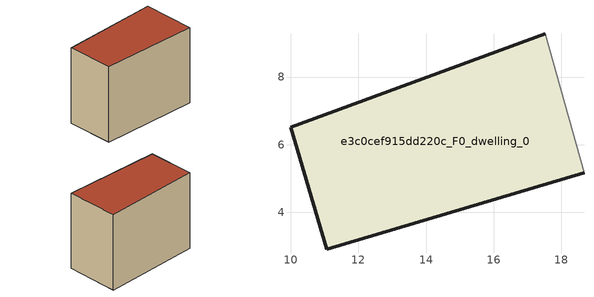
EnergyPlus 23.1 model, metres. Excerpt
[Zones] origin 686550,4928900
e3c0cef915dd220c_F0_dwelling_0
 floor ground (EU_floor_Construction): 17.51,9.28 18.66,5.17 11.06,2.91 9.99,6.51 z0
 wall outside (EU_wall_Construction): 17.51,9.28 9.99,6.51 11.06,2.91 18.66,5.17 z0:6
 wall adiabatic (EU_wall_Construction): 18.66,5.17 17.51,9.28 z0:6
 roof outside (EU_roof_Construction): 18.66,5.17 17.51,9.28 9.99,6.51 11.06,2.91 z6
[Building]
EU S2 Campaign: North Axis=0; Terrain=City; Solar Distribution=FullExterior
[Site:Location]
Bologna: Latitude=44.5; Longitude=11.25; Time Zone=1; Elevation=37
[SizingPeriod:WeatherFileDays]
AnnualSizingPeriod: Begin Month=1; Begin Day of Month=1; End Month=12; End Day of Month=31; Day of Week for Start Day=Monday; Use Weather File Daylight Saving Period=No; Use Weather File Rain and Snow Indicators=No
[MATERIAL]
EU_InternalMass_Material: Roughness=MediumRough; Thickness=0.1; Conductivity=1; Density=1800; Specific Heat=900; Thermal Absorptance=0.9; Solar Absorptance=0.7; Visible Absorptance=0.7
[MATERIAL:NOMASS] Roughness=MediumRough; Thermal Absorptance=0.9; Solar Absorptance=0.7; Visible Absorptance=0.7
Name | Thermal Resistance
EU_wall_NoMass | 0.734017
EU_roof_NoMass | 0.658631
EU_floor_NoMass | 0.747526
[CONSTRUCTION]
EU_wall_Construction: EU_wall_NoMass
EU_roof_Construction: EU_roof_NoMass
EU_floor_Construction: EU_floor_NoMass
EU_InternalMass_Construction: EU_InternalMass_Material
[ZONE]
e3c0cef915dd220c_F0_dwelling_0: Type=1; Multiplier=1; Ceiling Height=autocalculate; Volume=191.612; Floor Area=autocalculate; Part of Total Floor Area=Yes
[INTERNALMASS]
e3c0cef915dd220c_F0_dwelling_0_EU_InternalMass: Construction=EU_InternalMass_Construction; Zone or ZoneList=e3c0cef915dd220c_F0_dwelling_0; Surface Area=31.9355
[OTHEREQUIPMENT]
EU_Step8_InternalGain_e3c0cef915dd220c_F0_dwelling_0_f000: Fuel Type=Electricity; Zone or ZoneList or Space or SpaceList=e3c0cef915dd220c_F0_dwelling_0; Schedule=EU_Step8_GainSchedule_e3c0cef915dd220c_F0_dwelling_0_f000; Design Level Calculation Method=Watts/Area; Power per Zone Floor Area=1; Fraction Latent=0; Fraction Radiant=0; Fraction Lost=0; Carbon Dioxide Generation Rate=0; EndUse Subcategory=EU_Step8_InternalGains
[ZONEVENTILATION:DESIGNFLOWRATE]
EU_ConstantAir_e3c0cef915dd220c_F0_dwelling_0: Zone or ZoneList or Space or SpaceList=e3c0cef915dd220c_F0_dwelling_0; Schedule=EU_AlwaysOn; Design Flow Rate Calculation Method=AirChanges/Hour; Air Changes per Hour=0.656562; Ventilation Type=Natural; Fan Pressure Rise=0; Fan Total Efficiency=1; Constant Term Coefficient=1; Temperature Term Coefficient=0; Velocity Term Coefficient=0; Velocity Squared Term Coefficient=0; Minimum Indoor Temperature=-100; Maximum Indoor Temperature=100; Delta Temperature=-100; Minimum Outdoor Temperature=-100; Maximum Outdoor Temperature=100; Maximum Wind Speed=40
[HVACTEMPLATE:THERMOSTAT]
EU_HeatOnly_e3c0cef915dd220c_F0_dwelling_0: Constant Heating Setpoint=20; Constant Cooling Setpoint=50
[HVACTEMPLATE:ZONE:IDEALLOADSAIRSYSTEM]
e3c0cef915dd220c_F0_dwelling_0: Template Thermostat=EU_HeatOnly_e3c0cef915dd220c_F0_dwelling_0; System Availability Schedule=EU_AlwaysOn; Maximum Heating Supply Air Temperature=50; Minimum Cooling Supply Air Temperature=13; Maximum Heating Supply Air Humidity Ratio=0.0156; Minimum Cooling Supply Air Humidity Ratio=0.0077; Heating Limit=NoLimit; Cooling Limit=NoLimit; Heating Availability Schedule=EU_AlwaysOn; Cooling Availability Schedule=EU_CoolingOff; Dehumidification Control Type=ConstantSensibleHeatRatio; Cooling Sensible Heat Ratio=0.7; Dehumidification Setpoint=60; Humidification Control Type=None; Humidification Setpoint=30; Outdoor Air Method=None; Outdoor Air Flow Rate per Person=0.00944; Outdoor Air Flow Rate per Zone Floor Area=0; Outdoor Air Flow Rate per Zone=0; Demand Controlled Ventilation Type=None; Outdoor Air Economizer Type=NoEconomizer; Heat Recovery Type=None; Sensible Heat Recovery Effectiveness=0.7; Latent Heat Recovery Effectiveness=0.65
[SIZING:ZONE]
e3c0cef915dd220c_F0_dwelling_0: Zone Cooling Design Supply Air Temperature Input Method=SupplyAirTemperature; Zone Cooling Design Supply Air Temperature=13; Zone Heating Design Supply Air Temperature Input Method=SupplyAirTemperature; Zone Heating Design Supply Air Temperature=50; Zone Cooling Design Supply Air Humidity Ratio=0.008; Zone Heating Design Supply Air Humidity Ratio=0.008; Cooling Design Air Flow Method=DesignDay; Cooling Design Air Flow Rate=0; Cooling Minimum Air Flow per Zone Floor Area=0.000762; Cooling Minimum Air Flow=0; Cooling Minimum Air Flow Fraction=0.2; Heating Design Air Flow Method=DesignDay; Heating Design Air Flow Rate=0; Heating Maximum Air Flow per Zone Floor Area=0.002032; Heating Maximum Air Flow=0.141576; Heating Maximum Air Flow Fraction=0.3; Account for Dedicated Outdoor Air System=No; Dedicated Outdoor Air System Control Strategy=NeutralSupplyAir; Dedicated Outdoor Air Low Setpoint Temperature for Design=autosize; Dedicated Outdoor Air High Setpoint Temperature for Design=autosize; Zone Load Sizing Method=Sensible Load Only No Latent Load; Zone Latent Cooling Design Supply Air Humidity Ratio Input Method=HumidityRatioDifference; Zone Cooling Design Supply Air Humidity Ratio Difference=0.005; Zone Latent Heating Design Supply Air Humidity Ratio Input Method=HumidityRatioDifference; Zone Humidification Design Supply Air Humidity Ratio Difference=0.005
[SCHEDULE:CONSTANT]
Name | Hourly Value
EU_AlwaysOn | 1
EU_CoolingOff | 0
[SCHEDULE:FILE]
EU_Step8_GainSchedule_e3c0cef915dd220c_F0_dwelling_0_f000: File=../../schedules/e3c0cef915dd220c/e3c0cef915dd220c_F0_dwelling_0_f000_gain.csv; Column Number=1; Rows to Skip at Top=0; Number of Hours of Data=8760; Column Separator=Comma; Interpolate to Timestep=No; Minutes per Item=60; Adjust Schedule for Daylight Savings=Yes
